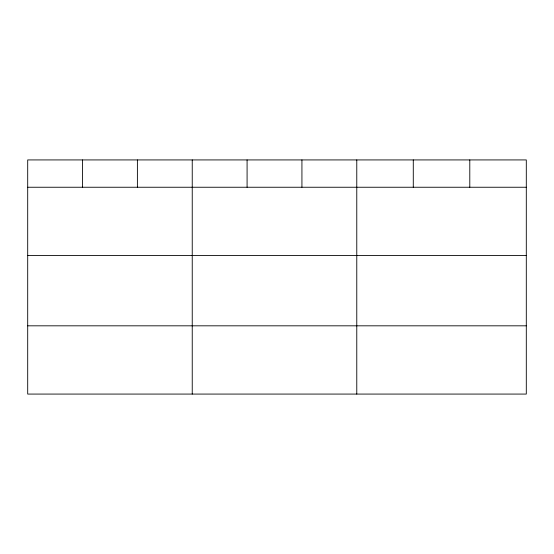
<?xml version="1.0" encoding="UTF-8"?>
<svg xmlns="http://www.w3.org/2000/svg" width="554" height="554" viewBox="0 0 554 554"><rect width="100%" height="100%" fill="white"/><g stroke="black" fill="none" stroke-linecap="round" stroke-linejoin="round"><path stroke-width="0.83" d="M526.3 255.498L526.3 159.926L27.7 159.926L27.7 394.074L526.3 394.074L526.3 255.498L27.7 255.498M27.7 187.245L526.3 187.245M27.7 325.821L526.3 325.821M469.792 159.926L469.792 187.245M413.284 159.926L413.284 187.245M356.776 159.926L356.776 394.074M301.93 159.926L301.93 187.245M247.084 159.926L247.084 187.245M192.238 159.926L192.238 394.074M137.392 159.926L137.392 187.245M82.546 159.926L82.546 187.245"/></g></svg>
